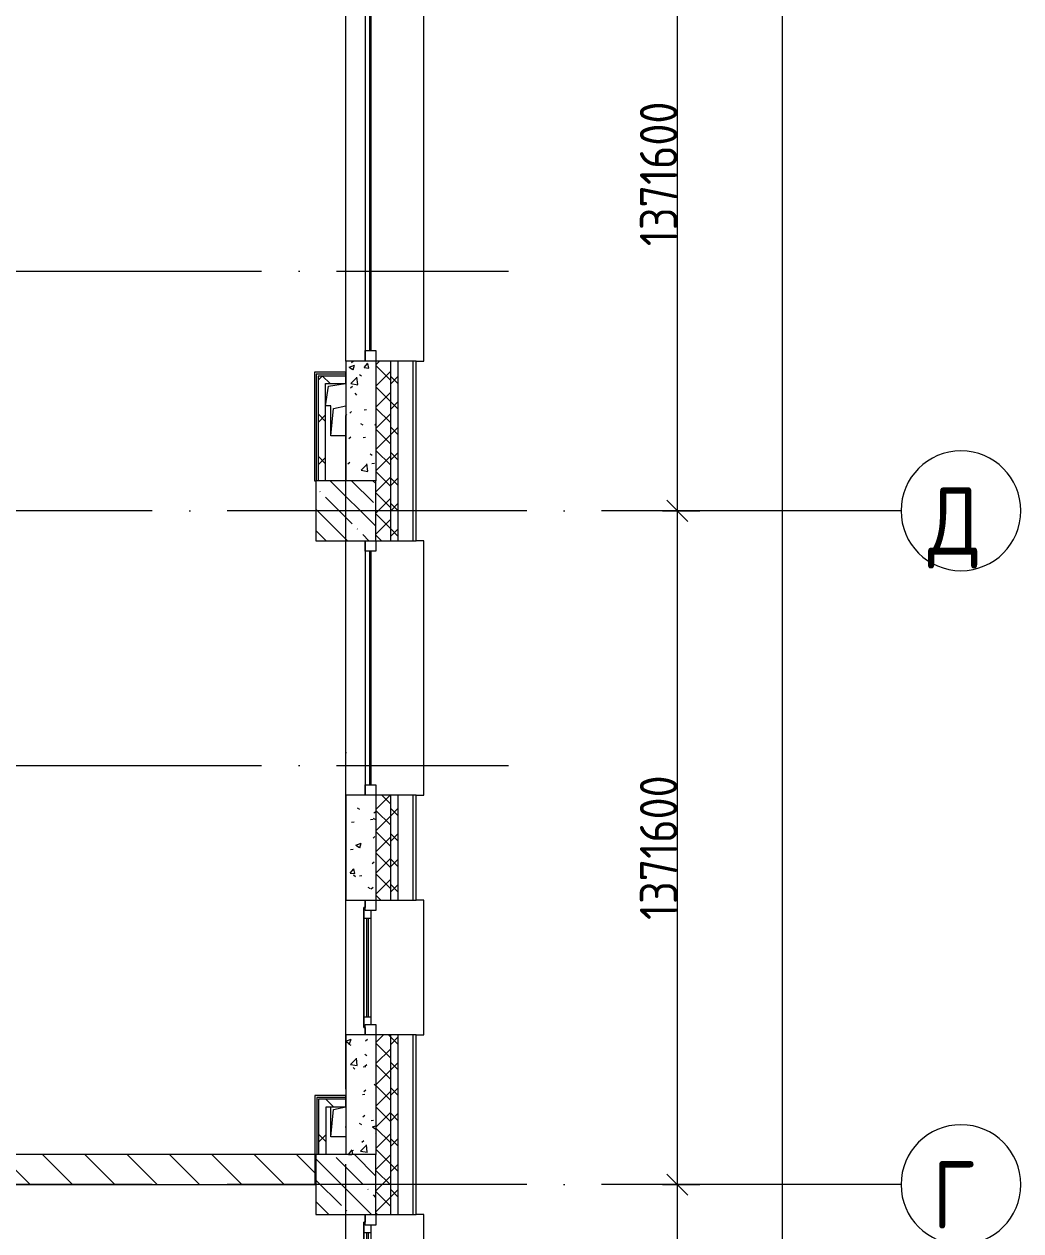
# Model space of a CAD drawing. Header units: millimetres. Extents: x -68946 to 288321, y -402657 to 324925.
# Drawn here: x 178655 to 185311, y -245740 to -237681 of the extents above; entities that cross this region are included whole.
import ezdxf

# ---------------------------------------------------------------- set-up
doc = ezdxf.new("R2010")
doc.units = ezdxf.units.MM
doc.linetypes.add('ADSK_Линия сетки', pattern=[2500, 2000, -250, 0, -250])
doc.layers.get('Defpoints').update_dxf_attribs({"color": 250})
for name, color, linetype, lineweight in [('A-____-____-DIMS', 250, 'Continuous', 9), ('A-DETL-GENF-OTLN', 250, 'Continuous', 5), ('A-FLOR-____-OTLN', 192, 'Continuous', 9), ('A-GLAZ-____-MCUT', 250, 'Continuous', 9), ('A-GLAZ-____-OTLN', 250, 'Continuous', 5), ('A-WALL-____-MCUT', 250, 'Continuous', 13), ('A-WALL-____-PATT', 250, 'Continuous', 13), ('A-WALL-FNSH-MCUT', 250, 'Continuous', 13), ('I-WALL-____-OTLN', 250, 'Continuous', 9), ('S-COLS-____-MCUT', 250, 'Continuous', 25), ('S-COLS-____-OTLN', 250, 'Continuous', 9), ('S-GRID-____-IDEN', 250, 'Continuous', 9), ('S-GRID-____-OTLN', 250, 'Continuous', 9)]:
    doc.layers.add(name, color=color, linetype=linetype, lineweight=lineweight)
doc.styles.add('GOST Common', font='', dxfattribs={"width": 0.9, "height": 350})
doc.styles.add('GOST Common_1', font='', dxfattribs={"width": 0.9, "height": 250})
doc.styles.get('GOST Common').set_extended_font_data('GOST Common')
doc.styles.get('GOST Common_1').set_extended_font_data('GOST Common')
doc.dimstyles.new('ADSK_Основной_2_5_мм_Округление_до_10_мм', dxfattribs={"dimscale": 304.8, "dimtxt": 0.824897, "dimasz": 0.463911, "dimexe": 0.492126, "dimexo": 0.001615, "dimgap": 6.56168e-05, "dimtad": 1, "dimdec": 0, "dimlfac": 304.8, "dimrnd": 10, "dimdsep": 46, "dimtxsty": 'GOST Common_1', "dimblk1": 'OBLIQUE', "dimblk2": 'OBLIQUE', "dimsah": 1, "dimcen": 0.09, "dimdle": 0.492126, "dimazin": 0, "dimtfac": 1, "dimtdec": 4, "dimtix": 1, "dimtmove": 1, "dimatfit": 3, "dimfxl": 1, "dimtvp": 1, "dimtolj": 1, "dimtzin": 0, "dimlwd": 9, "dimlwe": 9, "dimarcsym": 2})
pattern_1 = [(50, (28052.9, -258555.93), (364.36793, -31.8783), [38.1, -419.1]), (355, (28052.9, -258555.93), (-70.48585, 382.1133), [30.48, -335.28]), (100.451, (28083.27, -258558.6), (293.885, 350.2334), [32.38, -356.18]), (46.184, (28052.9, -258454.33), (542.1585, -84.0858), [57.15, -628.65]), (96.636, (28098.1, -258461.34), (474.8049, 494.8554), [48.57, -534.27]), (351.184, (28052.9, -258454.33), (474.8102, 494.85), [45.72, -502.92]), (21, (28103.7, -258479.73), (303.22847, -204.53046), [38.1, -419.1]), (326, (28103.7, -258479.73), (123.6039, 368.376), [30.48, -335.28]), (71.451, (28128.97, -258496.77), (426.8341, 163.8427), [32.38, -356.18]), (37.5, (28052.9, -258555.93), (6.17665, 169.11015), [16.764, -314.452, 16.764, -323.596, -336.55]), (37.5, (28052.9, -258555.93), (6.17665, 169.11015), [-671.576, 16.764, -319.786]), (7.5, (28052.9, -258555.93), (133.63888, 200.3615), [16.764, -177.292, 16.764, -306.832, -128.27]), (7.5, (28052.9, -258555.93), (133.63888, 200.3615), [-517.652, 16.764, -111.506]), (327.5, (27939.62, -258555.93), (271.18182, -11.45836), [16.764, -110.236, 16.764, -379.476, -525.78]), (327.5, (27939.62, -258555.93), (271.18182, -11.45836), [-523.24, 16.764, -509.016]), (317.5, (27888.82, -258555.93), (296.2585, 50.85285), [16.764, -148.336, 16.764, -246.38, -373.38]), (317.5, (27888.82, -258555.93), (296.2585, 50.85285), [-428.244, 16.764, -356.616])]
pattern_2 = [(45, (28052.9, -258555.93), (-141.42136, 141.42136), []), (135, (28052.9, -258555.93), (-141.42136, -141.42136), [])]

# ---------------------------------------------------------------- blocks, each defined once
blk = doc.blocks.new('Окно_СКБ_1Ст1 - 120_Окно_СКБ_1Ст_900_ОК6Л-29019246-АР1_Маркировочный план 3 этажа секция 2_3')
at = {"layer": 'A-GLAZ-____-MCUT'}
for p, q in [((-450, -195), (-450, -125)), ((-450, -125), (-380, -125)), ((-380, -125), (-380, -195)), ((380, -155), (-380, -155)), ((-380, -155), (-380, -195)), ((-330, -205), (-330, -155)), ((330, -205), (330, -155)), ((380, -195), (380, -125)), ((380, -125), (450, -125)), ((380, -195), (380, -155)), ((450, -125), (450, -195)), ((-380, -195), (-450, -195)), ((-380, -195), (-400, -195)), ((-400, -195), (-400, -205)), ((-400, -205), (400, -205)), ((400, -205), (-400, -205)), ((450, -195), (380, -195)), ((400, -195), (380, -195)), ((400, -205), (400, -195))]:
    blk.add_line(p, q, dxfattribs=at)
at = {"layer": 'A-GLAZ-____-MCUT', "lineweight": 5}
for p, q in [((-330, -175), (330, -175)), ((330, -185), (-330, -185))]:
    blk.add_line(p, q, dxfattribs=at)
at = {"layer": 'A-GLAZ-____-OTLN'}
for p, q in [((-450, -195), (-400, -195)), ((400, -195), (450, -195))]:
    blk.add_line(p, q, dxfattribs=at)
blk = doc.blocks.new('Окно_СКБ_2Ст1 - Окно_СКБ_2Ст 3300_ОК2л-29018870-АР1_Маркировочный план 3 этажа секция 2_3')
at = {"layer": 'A-GLAZ-____-MCUT'}
for p, q in [((-1650, -195), (-1650, -125)), ((-1650, -125), (-1580, -125)), ((-1580, -125), (-1580, -195)), ((-820, -155), (-1580, -155)), ((-1580, -155), (-1580, -195)), ((-1530, -205), (-1530, -155)), ((-870, -205), (-870, -155)), ((-820, -195), (-820, -125)), ((-820, -125), (-750, -125)), ((-820, -195), (-820, -155)), ((-750, -125), (-750, -195)), ((1580, -195), (1580, -125)), ((1580, -125), (1650, -125)), ((1650, -125), (1650, -195)), ((-1580, -195), (-1650, -195)), ((-1580, -195), (-1600, -195)), ((-1600, -195), (-1600, -205)), ((-1600, -205), (-800, -205)), ((-800, -205), (-1600, -205)), ((-750, -195), (-820, -195)), ((-800, -195), (-820, -195)), ((-800, -205), (-800, -195)), ((1650, -195), (1580, -195))]:
    blk.add_line(p, q, dxfattribs=at)
at = {"layer": 'A-GLAZ-____-MCUT', "lineweight": 5}
for p, q in [((1580, -155), (-750, -155)), ((-1530, -175), (-870, -175)), ((-870, -185), (-1530, -185)), ((1580, -165), (-750, -165))]:
    blk.add_line(p, q, dxfattribs=at)
at = {"layer": 'A-GLAZ-____-OTLN'}
for p, q in [((-1650, -195), (-1600, -195)), ((-800, -195), (1650, -195))]:
    blk.add_line(p, q, dxfattribs=at)
blk = doc.blocks.new('Окно_СКБ_1Ст1 - 120_Окно_СКБ_1Ст_1700_ОК19Л-V61-АР1_Маркировочный план 3 этажа секция 2_3')
at = {"layer": 'A-GLAZ-____-MCUT'}
for p, q in [((-850, -195), (-850, -125)), ((-850, -125), (-780, -125)), ((-780, -125), (-780, -195)), ((780, -195), (780, -125)), ((780, -125), (850, -125)), ((850, -125), (850, -195)), ((-780, -195), (-850, -195)), ((850, -195), (780, -195))]:
    blk.add_line(p, q, dxfattribs=at)
at = {"layer": 'A-GLAZ-____-MCUT', "lineweight": 5}
for p, q in [((780, -155), (-780, -155)), ((780, -165), (-780, -165))]:
    blk.add_line(p, q, dxfattribs=at)
at = {"layer": 'A-GLAZ-____-OTLN'}
blk.add_line((-850, -195), (850, -195), dxfattribs=at)
blk = doc.blocks.new('WNW_Отлив1 - Отлив_металлический 2-28598290-АР1_Маркировочный план 3 этажа секция 2_3')
at = {"layer": 'A-GLAZ-____-OTLN'}
for p, q in [((1650, 320), (-1650, 320)), ((-1650, 320), (-1650, 270)), ((1650, 270), (1650, 320))]:
    blk.add_line(p, q, dxfattribs=at)
blk = doc.blocks.new('WNW_Отлив1 - Отлив_металлический 2-28595994-АР1_Маркировочный план 3 этажа секция 2_3')
at = {"layer": 'A-GLAZ-____-OTLN'}
for p, q in [((850, 320), (-850, 320)), ((-850, 320), (-850, 270)), ((850, 270), (850, 320))]:
    blk.add_line(p, q, dxfattribs=at)
blk = doc.blocks.new('WNW_Отлив1 - Отлив_металлический 2-28596055-АР1_Маркировочный план 3 этажа секция 2_3')
at = {"layer": 'A-GLAZ-____-OTLN'}
for p, q in [((450, 320), (-450, 320)), ((-450, 320), (-450, 270)), ((450, 270), (450, 320))]:
    blk.add_line(p, q, dxfattribs=at)
blk = doc.blocks.new('BSC_Колонна _Прямоугольная - 400x400-V119-АР1_Маркировочный план 3 этажа секция 2_3')
at = {"layer": 'S-COLS-____-OTLN', "lineweight": 5}
h = blk.add_hatch(dxfattribs=at)
h.set_pattern_fill('FP_94', color=256, style=0, pattern_type=2)
h.set_pattern_definition([(135, (-152749.98, -17625), (-142.56192, -142.56192), []), (135, (-152607.42, -17625), (-142.56192, -142.56192), [252.016, -50.403, 3.353, -47.05])])
h.paths.add_polyline_path([(-200, -200), (200, -200), (200, 200), (-200, 200)])
at = {"layer": 'S-COLS-____-MCUT', "lineweight": 5}
for p, q in [((200, 200), (-200, 200)), ((-200, 200), (-200, -200)), ((200, -200), (200, 200)), ((-200, -200), (200, -200))]:
    blk.add_line(p, q, dxfattribs=at)
blk = doc.blocks.new('BSC_Колонна _Прямоугольная - 400x400-V121-АР1_Маркировочный план 3 этажа секция 2_3')
at = {"layer": 'S-COLS-____-OTLN', "lineweight": 5}
h = blk.add_hatch(dxfattribs=at)
h.set_pattern_fill('FP_96', color=256, style=0, pattern_type=2)
h.set_pattern_definition([(135, (-152749.98, -13125), (-142.56192, -142.56192), []), (135, (-152607.42, -13125), (-142.56192, -142.56192), [252.016, -50.403, 3.353, -47.05])])
h.paths.add_polyline_path([(0, -200), (200, -200), (200, 200), (-200, 200), (-200, -200), (0, -200)])
at = {"layer": 'S-COLS-____-MCUT', "lineweight": 5}
for p, q in [((200, 200), (-200, 200)), ((-200, 200), (-200, -200)), ((200, -200), (200, 200)), ((-200, -200), (200, -200))]:
    blk.add_line(p, q, dxfattribs=at)
blk = doc.blocks.new('_Wn_-As_OpeningMEP_floor__Rectangular - _Wn_-As_OpeningMEP_floor__Rectangular-34851889-АР1_Маркировочный план 3 этажа секция 2_3')
at = {"layer": 'A-DETL-GENF-OTLN', "lineweight": 5}
for p, q in [((-50, -50), (-32.3, 132.3)), ((-32.3, 132.3), (50, 150))]:
    blk.add_line(p, q, dxfattribs=at)
blk = doc.blocks.new('_Wn_-As_OpeningMEP_floor__Rectangular - _Wn_-As_OpeningMEP_floor__Rectangular-V190-АР1_Маркировочный план 3 этажа секция 2_3')
at = {"layer": 'A-DETL-GENF-OTLN', "lineweight": 5}
for p, q in [((-67.5, -24.9), (-48.5, 106)), ((-48.5, 106), (65.3, 124.6))]:
    blk.add_line(p, q, dxfattribs=at)
blk = doc.blocks.new('Ось сетки - Круг_Ø8 мм-39983606-АР1_Маркировочный план 3 этажа секция 2_3')
at = {"layer": 'S-GRID-____-IDEN'}
for start, end in [(360, 180), (180, 360)]:
    blk.add_arc((0, 0), 4, start, end, dxfattribs=at)
blk = doc.blocks.new('_Oblique')
at = {"color": 0, "linetype": 'ByBlock', "lineweight": -2}
blk.add_line((-0.5, -0.5), (0.5, 0.5), dxfattribs=at)
blk = doc.blocks.new('*D4381')
at = {"layer": 'A-____-____-DIMS', "color": 0, "lineweight": 9, "transparency": 16777216}
for p, q in [((183016.9, -250080.9), (183016.9, -245280.9)), ((182917.4, -245430.9), (183166.9, -245430.9)), ((182917.4, -249930.9), (183166.9, -249930.9))]:
    blk.add_line(p, q, dxfattribs=at)
at = {"layer": 'Defpoints', "color": 0, "transparency": 16777216}
for p in [(182916.9, -245430.9), (183016.9, -245430.9), (182916.9, -249930.9)]:
    blk.add_point(p, dxfattribs=at)
at = {"layer": 'A-____-____-DIMS', "color": 0, "lineweight": 9, "transparency": 16777216, "xscale": 141.4, "yscale": 141.4, "zscale": 141.4}
for p, rotation in [((183016.9, -245430.9), 90), ((183016.9, -249930.9), 270)]:
    blk.add_blockref('_Oblique', p, dxfattribs=dict(at, rotation=rotation))
at = {"layer": 'A-____-____-DIMS', "color": 0, "transparency": 16777216, "insert": (182891.8, -247680.9), "char_height": 250, "width": 782.412, "attachment_point": 5, "rotation": 90, "style": 'GOST Common_1'}
blk.add_mtext('\\A1;1371600', dxfattribs=at)
blk = doc.blocks.new('*D4382')
at = {"layer": 'A-____-____-DIMS', "color": 0, "lineweight": 9, "transparency": 16777216}
for p, q in [((183016.9, -245580.9), (183016.9, -240780.9)), ((182917.4, -240930.9), (183166.9, -240930.9)), ((182917.4, -245430.9), (183166.9, -245430.9))]:
    blk.add_line(p, q, dxfattribs=at)
at = {"layer": 'Defpoints', "color": 0, "transparency": 16777216}
for p in [(182916.9, -240930.9), (183016.9, -240930.9), (182916.9, -245430.9)]:
    blk.add_point(p, dxfattribs=at)
at = {"layer": 'A-____-____-DIMS', "color": 0, "lineweight": 9, "transparency": 16777216, "xscale": 141.4, "yscale": 141.4, "zscale": 141.4}
for p, rotation in [((183016.9, -240930.9), 90), ((183016.9, -245430.9), 270)]:
    blk.add_blockref('_Oblique', p, dxfattribs=dict(at, rotation=rotation))
at = {"layer": 'A-____-____-DIMS', "color": 0, "transparency": 16777216, "insert": (182891.8, -243180.9), "char_height": 250, "width": 782.412, "attachment_point": 5, "rotation": 90, "style": 'GOST Common_1'}
blk.add_mtext('\\A1;1371600', dxfattribs=at)
blk = doc.blocks.new('*D4383')
at = {"layer": 'A-____-____-DIMS', "color": 0, "lineweight": 9, "transparency": 16777216}
for p, q in [((183016.9, -241080.9), (183016.9, -236280.9)), ((182917.4, -236430.9), (183166.9, -236430.9)), ((182917.4, -240930.9), (183166.9, -240930.9))]:
    blk.add_line(p, q, dxfattribs=at)
at = {"layer": 'Defpoints', "color": 0, "transparency": 16777216}
for p in [(182916.9, -236430.9), (183016.9, -236430.9), (182916.9, -240930.9)]:
    blk.add_point(p, dxfattribs=at)
at = {"layer": 'A-____-____-DIMS', "color": 0, "lineweight": 9, "transparency": 16777216, "xscale": 141.4, "yscale": 141.4, "zscale": 141.4}
for p, rotation in [((183016.9, -236430.9), 90), ((183016.9, -240930.9), 270)]:
    blk.add_blockref('_Oblique', p, dxfattribs=dict(at, rotation=rotation))
at = {"layer": 'A-____-____-DIMS', "color": 0, "transparency": 16777216, "insert": (182891.8, -238680.9), "char_height": 250, "width": 782.412, "attachment_point": 5, "rotation": 90, "style": 'GOST Common_1'}
blk.add_mtext('\\A1;1371600', dxfattribs=at)
blk = doc.blocks.new('*D4421')
at = {"layer": 'A-____-____-DIMS', "color": 0, "lineweight": 9, "transparency": 16777216}
for p, q in [((183716.9, -199630.9), (183716.9, -258680.9)), ((183816.3, -199780.9), (183566.9, -199780.9)), ((183816.3, -258530.9), (183566.9, -258530.9))]:
    blk.add_line(p, q, dxfattribs=at)
at = {"layer": 'Defpoints', "color": 0, "transparency": 16777216}
for p in [(183816.8, -199780.9), (183716.9, -258530.9), (183816.8, -258530.9)]:
    blk.add_point(p, dxfattribs=at)
at = {"layer": 'A-____-____-DIMS', "color": 0, "lineweight": 9, "transparency": 16777216, "xscale": 141.4, "yscale": 141.4, "zscale": 141.4}
for p, rotation in [((183716.9, -199780.9), 90), ((183716.9, -258530.9), 270)]:
    blk.add_blockref('_Oblique', p, dxfattribs=dict(at, rotation=rotation))
at = {"layer": 'A-____-____-DIMS', "color": 0, "transparency": 16777216, "insert": (183591.8, -229155.9), "char_height": 250, "width": 946.054, "attachment_point": 5, "rotation": 90, "style": 'GOST Common_1'}
blk.add_mtext('\\A1;17907000', dxfattribs=at)

msp = doc.modelspace()

# ---------------------------------------------------------------- hatches: boundary and pattern name
at = {"layer": 'A-WALL-____-PATT', "lineweight": 15}
h = msp.add_hatch(dxfattribs=at)
h.set_pattern_fill('FP_48', color=256, style=0, pattern_type=2)
h.set_pattern_definition([(135, (28052.9, -258555.93), (-84.85281, -84.85281), []), (225, (28052.9, -258555.93), (84.85281, -84.85281), [])])
h.paths.add_polyline_path([(181102.9057, -258830.9286), (181152.9057, -258830.6117), (181152.9057, -257930.9292), (181102.9057, -257930.9292), (181102.9057, -258734.6739)])
h.paths.add_polyline_path([(181152.9057, -256230.9292), (181152.9057, -255530.9292), (181102.9057, -255530.9292), (181102.9057, -256230.9292)])
h.paths.add_polyline_path([(181102.9057, -254630.9292), (181152.9057, -254630.9292), (181152.9057, -253430.9292), (181102.9057, -253430.9292), (181102.9057, -254230.9286)])
h.paths.add_polyline_path([(181102.9057, -250130.9292), (181152.9057, -250130.9292), (181152.9057, -248930.9292), (181102.9057, -248930.9292), (181102.9057, -250016.8744)])
h.paths.add_polyline_path([(181102.9057, -247230.9292), (181152.9057, -247230.9292), (181152.9057, -246530.9292), (181102.9057, -246530.9292)])
h.paths.add_polyline_path([(181102.9057, -245630.9286), (181152.9057, -245630.9286), (181152.9057, -244430.9292), (181102.9057, -244430.9292), (181102.9057, -245230.9286)])
h.paths.add_polyline_path([(181152.9057, -243530.9292), (181152.9057, -242830.9292), (181102.9057, -242830.9292), (181102.9057, -243530.9292)])
h.paths.add_polyline_path([(181102.9057, -241130.9292), (181152.9057, -241130.9292), (181152.9057, -239930.9292), (181102.9057, -239930.9292), (181102.9057, -240730.9286)])
h.paths.add_polyline_path([(181102.9057, -236630.9292), (181152.9057, -236630.9286), (181152.9057, -235430.9292), (181102.9057, -235430.9292), (181102.9057, -236230.9286)])
h.paths.add_polyline_path([(181102.9057, -232130.9292), (181152.9057, -232130.9292), (181152.9057, -230930.9292), (181102.9057, -230930.9292), (181102.9057, -231730.9286)])
h.paths.add_polyline_path([(181152.9057, -229230.9292), (181152.9057, -228530.9292), (181102.9057, -228530.9292), (181102.9057, -229230.9292)])
h.paths.add_polyline_path([(181102.9057, -227630.9292), (181152.9057, -227630.9292), (181152.9057, -226430.9292), (181102.9057, -226430.9292), (181102.9057, -227230.9286)])
h.paths.add_polyline_path([(181152.9057, -223130.9292), (181152.9057, -221930.9292), (181102.9057, -221930.9292), (181102.9057, -223130.9292)])
h.paths.add_polyline_path([(181102.9057, -218630.9292), (181152.9057, -218630.9292), (181152.9057, -217430.9286), (181102.9057, -217430.9286), (181102.9057, -217830.9286)])
h.paths.add_polyline_path([(181102.9057, -216530.9286), (181152.9057, -216530.9286), (181152.9057, -215830.9286), (181102.9057, -215830.9286), (181102.9057, -216130.928)])
h.paths.add_polyline_path([(181102.9057, -214130.9286), (181152.9057, -214130.9286), (181152.9057, -212930.9286), (181102.9057, -212930.9286), (181102.9057, -213520.9292)])
h.paths.add_polyline_path([(181102.9057, -211230.9286), (181152.9057, -211230.9286), (181152.9057, -210530.9292), (181102.9057, -210530.9292), (181102.9057, -210830.9286)])
h.paths.add_polyline_path([(181102.9057, -209630.9292), (181152.9057, -209630.9292), (181152.9057, -208430.9292), (181102.9057, -208430.9292)])
h.paths.add_polyline_path([(181102.9057, -205130.9292), (181152.9057, -205130.9292), (181152.9057, -203930.9292), (181102.9057, -203930.9292), (181102.9057, -204730.9286)])
h.paths.add_polyline_path([(181152.9057, -200630.9292), (181152.9057, -199480.9286), (181102.9057, -199480.9286), (181102.9057, -200630.9292)])
h = msp.add_hatch(dxfattribs=at)
h.set_pattern_fill('FP_49', color=256, style=0, pattern_type=2)
h.set_pattern_definition([(45, (28052.91, -258555.93), (-70.71068, 70.71068), []), (135, (28052.91, -258555.93), (-70.71068, -70.71068), [])])
h.paths.add_polyline_path([(181002.9057, -258730.9286), (181102.9057, -258730.9286), (181102.9057, -257930.9292), (181002.9057, -257930.9292), (181002.9057, -258530.9286)])
h.paths.add_polyline_path([(181002.9057, -256230.9292), (181102.9057, -256230.9292), (181102.9057, -255530.9292), (181002.9057, -255530.9292)])
h.paths.add_polyline_path([(181102.9057, -254630.9292), (181102.9057, -253430.9292), (181002.9057, -253430.9292), (181002.9057, -254630.9292)])
h.paths.add_polyline_path([(181102.9057, -250130.9292), (181102.9057, -248930.9292), (181002.9057, -248930.9292), (181002.9057, -250130.9292)])
h.paths.add_polyline_path([(181102.9057, -247230.9292), (181102.9057, -246530.9292), (181002.9057, -246530.9292), (181002.9057, -247230.9292)])
h.paths.add_polyline_path([(181002.9057, -245630.9286), (181102.9057, -245630.9286), (181102.9057, -244430.9292), (181002.9057, -244430.9292), (181002.9057, -245230.9286)])
h.paths.add_polyline_path([(181085.7461, -243530.9292), (181102.9057, -243530.9292), (181102.9057, -242830.9292), (181002.9057, -242830.9292), (181002.9057, -243530.9292)])
h.paths.add_polyline_path([(181102.9057, -241130.9292), (181102.9057, -239930.9292), (181002.9057, -239930.9292), (181002.9057, -241130.9292)])
h.paths.add_polyline_path([(181002.9057, -236630.9292), (181102.9057, -236630.9292), (181102.9057, -235430.9292), (181002.9057, -235430.9292), (181002.9057, -236230.9286)])
h.paths.add_polyline_path([(181002.9057, -232130.9292), (181102.9057, -232130.9292), (181102.9057, -230930.9292), (181002.9057, -230930.9292), (181002.9057, -231730.9286)])
h.paths.add_polyline_path([(181002.9057, -229230.9292), (181102.9057, -229230.9292), (181102.9057, -228530.9292), (181002.9057, -228530.9292), (181002.9057, -229168.7475)])
h.paths.add_polyline_path([(181102.9057, -227630.9292), (181102.9057, -226430.9292), (181002.9057, -226430.9292), (181002.9057, -227630.9292)])
h.paths.add_polyline_path([(181102.9057, -223130.9292), (181102.9057, -221930.9292), (181002.9057, -221930.9292), (181002.9057, -223130.9292)])
h.paths.add_polyline_path([(181002.9057, -218630.9292), (181102.9057, -218630.9292), (181102.9057, -217430.9286), (181002.9057, -217430.9286), (181002.9057, -217830.9286)])
h.paths.add_polyline_path([(181102.9057, -216530.9286), (181102.9057, -215830.9286), (181002.9057, -215830.9286), (181002.9057, -216530.9286)])
h.paths.add_polyline_path([(181002.9057, -214130.9286), (181102.9057, -214130.9286), (181102.9057, -212930.9286), (181002.9057, -212930.9286), (181002.9057, -213520.9292)])
h.paths.add_polyline_path([(181002.9057, -211230.9286), (181102.9057, -211230.9286), (181102.9057, -210530.9292), (181002.9057, -210530.9292), (181002.9057, -210830.9286)])
h.paths.add_polyline_path([(181102.9057, -209630.9292), (181102.9057, -208430.9292), (181002.9057, -208430.9292), (181002.9057, -209630.9292)])
h.paths.add_polyline_path([(181002.9057, -205130.9292), (181102.9057, -205130.9292), (181102.9057, -203930.9292), (181002.9057, -203930.9292), (181002.9057, -204730.9286)])
h.paths.add_polyline_path([(181102.9057, -200630.9292), (181102.9057, -199580.9286), (181002.9057, -199580.9286), (181002.9057, -200630.9292)])
h = msp.add_hatch(dxfattribs=at)
h.set_pattern_fill('FP_124', color=256, style=0, pattern_type=2)
h.set_pattern_definition(pattern_1)
h.paths.add_polyline_path([(181002.8838, -240730.9286), (181002.9057, -240730.9286), (181002.8838, -239930.9292), (180802.9057, -239930.9292), (180802.9057, -240730.9286), (180947.5197, -240730.9286)])
h = msp.add_hatch(dxfattribs=at)
h.set_pattern_fill('FP_52', color=256, style=0, pattern_type=2)
h.set_pattern_definition(pattern_2)
h.paths.add_polyline_path([(180802.8848, -240080.9286), (180802.9057, -240080.5733), (180802.8848, -240030.9286), (180617.9057, -240030.9286), (180617.9057, -240080.9286), (180667.9057, -240080.9286)])
h = msp.add_hatch(dxfattribs=at)
h.set_pattern_fill('FP_52', color=256, style=0, pattern_type=2)
h.set_pattern_definition(pattern_2)
h.paths.add_polyline_path([(180667.9057, -240730.9286), (180667.8848, -240080.9286), (180617.9057, -240080.9286), (180617.9057, -240730.9286)])
h = msp.add_hatch(dxfattribs=at)
h.set_pattern_fill('FP_124', color=256, style=0, pattern_type=2)
h.set_pattern_definition(pattern_1)
h.paths.add_polyline_path([(180947.5197, -245230.9286), (181002.9057, -245230.9286), (181002.8838, -244430.9292), (180802.9057, -244430.9292), (180802.9057, -245230.9286), (180904.7252, -245230.9286)])
h.paths.add_polyline_path([(180892.3617, -243530.9292), (181002.9057, -243530.9292), (181002.8838, -242830.9292), (180802.9057, -242830.9292), (180802.9057, -243530.9292), (180891.5519, -243530.9292)])
h = msp.add_hatch(dxfattribs=at)
h.set_pattern_fill('FP_52', color=256, style=0, pattern_type=2)
h.set_pattern_definition(pattern_2)
h.paths.add_polyline_path([(180702.9057, -244910.9246), (180802.8838, -244910.9246), (180802.8844, -244860.9246), (180620.9057, -244860.9246), (180620.9057, -244910.9246), (180670.9057, -244910.9246)])
h = msp.add_hatch(dxfattribs=at)
h.set_pattern_fill('FP_52', color=256, style=0, pattern_type=2)
h.set_pattern_definition(pattern_2)
h.paths.add_polyline_path([(180670.9057, -245230.9286), (180670.9057, -244910.9246), (180620.9057, -244910.9246), (180620.9057, -245230.9286)])
h = msp.add_hatch(dxfattribs=at)
h.set_pattern_fill('FP_1', color=256, style=0, pattern_type=2)
h.set_pattern_definition([(135, (28052.9, -258555.93), (-141.42136, -141.42136), [])])
h.paths.add_polyline_path([(179595.9167, -245430.9246), (180597.8838, -245430.9246), (180597.8838, -245230.9246), (173502.8838, -245230.9246), (173502.8838, -245430.9246), (176892.7107, -245430.9246)])

# ---------------------------------------------------------------- linework, layer by layer
at = {"layer": 'A-FLOR-____-OTLN', "lineweight": 5}
for p, q in [((180702.8844, -240230.5733), (180667.9057, -240230.5733)), ((180702.8844, -240430.5733), (180702.8844, -240230.5733)), ((180802.8844, -240430.5733), (180702.8844, -240430.5733)), ((180702.9057, -245110.9246), (180702.9057, -244910.9246)), ((180802.9057, -245110.9246), (180702.9057, -245110.9246)), ((180602.8838, -245430.9246), (180597.8838, -245430.9246))]:
    msp.add_line(p, q, dxfattribs=at)
at = {"layer": 'A-WALL-____-MCUT', "color": 7, "lineweight": 15}
for p, q in [((180802.9057, -239930.9292), (180802.9057, -240730.9286)), ((181002.9057, -239930.9292), (180802.9057, -239930.9292)), ((181002.9057, -239930.9292), (181002.9057, -240730.9286)), ((181152.9057, -239930.9292), (181102.9057, -239930.9292)), ((181102.9057, -241130.9292), (181102.9057, -239930.9292)), ((181152.9057, -241130.9292), (181152.9057, -239930.9292)), ((180617.9057, -240030.9286), (180617.9057, -240730.9286)), ((180802.9057, -240030.9286), (180617.9057, -240030.9286)), ((180802.9057, -240080.9286), (180802.9057, -240030.9286)), ((180667.9057, -240730.9286), (180667.9057, -240080.9286)), ((180667.9057, -240080.9286), (180802.9057, -240080.9286)), ((181102.9057, -241130.9292), (181152.9057, -241130.9292)), ((180802.9057, -242830.9292), (180802.9057, -243530.9292)), ((181002.9057, -242830.9292), (180802.9057, -242830.9292)), ((181002.9057, -242830.9292), (181002.9057, -243530.9292)), ((181152.9057, -242830.9292), (181102.9057, -242830.9292)), ((181102.9057, -243530.9292), (181102.9057, -242830.9292)), ((181152.9057, -243530.9292), (181152.9057, -242830.9292)), ((180802.9057, -243530.9292), (181002.9057, -243530.9292)), ((181102.9057, -243530.9292), (181152.9057, -243530.9292)), ((180802.9057, -244430.9292), (180802.9057, -245230.9286)), ((181002.9057, -244430.9292), (180802.9057, -244430.9292)), ((181002.9057, -244430.9292), (181002.9057, -245230.9286)), ((181152.9057, -244430.9292), (181102.9057, -244430.9292)), ((181102.9057, -245630.9292), (181102.9057, -244430.9292)), ((181152.9057, -245630.9292), (181152.9057, -244430.9292)), ((180620.9057, -244860.9246), (180620.9057, -245230.9286)), ((180802.8844, -244860.9246), (180620.9057, -244860.9246)), ((180802.8844, -244910.9246), (180802.8844, -244860.9246)), ((180670.9057, -245230.9286), (180670.9057, -244910.9246)), ((180670.9057, -244910.9246), (180802.8844, -244910.9246)), ((180597.8838, -245230.9246), (173512.8838, -245230.928)), ((180597.8838, -245430.9246), (180597.8838, -245230.9246)), ((173512.8838, -245430.928), (180597.8838, -245430.9246)), ((181102.9057, -245630.9292), (181152.9057, -245630.9292))]:
    msp.add_line(p, q, dxfattribs=at)
at = {"layer": 'A-WALL-____-MCUT', "color": 10, "lineweight": 15}
for p, q in [((181102.9057, -239930.9292), (181002.9057, -239930.9292)), ((181252.9057, -239930.9292), (181152.9057, -239930.9292)), ((181002.9057, -241130.9292), (181102.9057, -241130.9292)), ((181152.9057, -241130.9292), (181252.9057, -241130.9292)), ((181102.9057, -242830.9292), (181002.9057, -242830.9292)), ((181252.9057, -242830.9292), (181152.9057, -242830.9292)), ((181002.9057, -243530.9292), (181102.9057, -243530.9292)), ((181152.9057, -243530.9292), (181252.9057, -243530.9292)), ((181102.9057, -244430.9292), (181002.9057, -244430.9292)), ((181252.9057, -244430.9292), (181152.9057, -244430.9292)), ((181002.9057, -245630.9292), (181102.9057, -245630.9292)), ((181152.9057, -245630.9292), (181252.9057, -245630.9292))]:
    msp.add_line(p, q, dxfattribs=at)
at = {"layer": 'A-WALL-____-MCUT', "lineweight": 15}
for p, q in [((181252.9057, -241130.9292), (181252.9057, -239930.9292)), ((180605.4057, -240018.4286), (180605.4057, -240730.9286)), ((180802.9057, -240018.4286), (180605.4057, -240018.4286)), ((181252.9057, -243530.9292), (181252.9057, -242830.9292)), ((181252.9057, -245630.9292), (181252.9057, -244430.9292)), ((180608.4057, -244848.4246), (180608.4057, -245230.9286)), ((180802.8844, -244848.4246), (180608.4057, -244848.4246))]:
    msp.add_line(p, q, dxfattribs=at)
at = {"layer": 'A-WALL-FNSH-MCUT', "lineweight": 15}
for p, q in [((181272.9057, -239930.9292), (181252.9057, -239930.9292)), ((181272.9057, -241130.9292), (181272.9057, -239930.9292)), ((180592.9057, -240005.9286), (180592.9057, -240730.9286)), ((180802.9057, -240005.9286), (180592.9057, -240005.9286)), ((180802.9057, -240030.9286), (180802.9057, -240005.9286)), ((180592.9057, -240730.9286), (180602.8838, -240730.9286)), ((181252.9057, -241130.9292), (181272.9057, -241130.9292)), ((181272.9057, -242830.9292), (181252.9057, -242830.9292)), ((181272.9057, -243530.9292), (181272.9057, -242830.9292)), ((181252.9057, -243530.9292), (181272.9057, -243530.9292)), ((181272.9057, -244430.9292), (181252.9057, -244430.9292)), ((181272.9057, -245630.9292), (181272.9057, -244430.9292)), ((180595.9057, -244835.9246), (180595.9057, -245230.9286)), ((180802.8844, -244835.9246), (180595.9057, -244835.9246)), ((180802.8844, -244860.9246), (180802.8844, -244835.9246)), ((180595.9057, -245230.9286), (180602.8838, -245230.9286)), ((181252.9057, -245630.9292), (181272.9057, -245630.9292))]:
    msp.add_line(p, q, dxfattribs=at)
at = {"layer": 'I-WALL-____-OTLN', "lineweight": 15}
for p, q in [((180802.9057, -239930.9292), (180802.9057, -236630.9286)), ((180802.9057, -242830.9292), (180802.9057, -241130.9286)), ((180802.9057, -244430.9292), (180802.9057, -243530.9292)), ((180802.9057, -246530.9292), (180802.9057, -245630.9292))]:
    msp.add_line(p, q, dxfattribs=at)
at = {"layer": 'S-GRID-____-OTLN', "linetype": 'ADSK_Линия сетки'}
for p, q in [((180802.9057, -262294.7685), (180802.9057, -197353.9241)), ((93236.8325, -239330.9286), (181888.5828, -239330.9286)), ((184510.8783, -240930.9286), (127372.9057, -240930.9286)), ((93236.8325, -242630.9286), (181888.5828, -242630.9286)), ((184510.8783, -245430.9286), (127372.9057, -245430.9286))]:
    msp.add_line(p, q, dxfattribs=at)

# ---------------------------------------------------------------- block references
at = {"layer": 'A-GLAZ-____-OTLN', "rotation": 269.9999999999999}
for name, p in [('Окно_СКБ_2Ст1 - Окно_СКБ_2Ст 3300_ОК2л-29018870-АР1_Маркировочный план 3 этажа секция 2_3', (181127.9057, -238280.9292)), ('WNW_Отлив1 - Отлив_металлический 2-28598290-АР1_Маркировочный план 3 этажа секция 2_3', (181002.9057, -238280.9292)), ('Окно_СКБ_1Ст1 - 120_Окно_СКБ_1Ст_1700_ОК19Л-V61-АР1_Маркировочный план 3 этажа секция 2_3', (181127.9057, -241980.9292)), ('WNW_Отлив1 - Отлив_металлический 2-28595994-АР1_Маркировочный план 3 этажа секция 2_3', (181002.9057, -241980.9292)), ('Окно_СКБ_1Ст1 - 120_Окно_СКБ_1Ст_900_ОК6Л-29019246-АР1_Маркировочный план 3 этажа секция 2_3', (181127.9057, -243980.9292)), ('WNW_Отлив1 - Отлив_металлический 2-28596055-АР1_Маркировочный план 3 этажа секция 2_3', (181002.9057, -243980.9292)), ('Окно_СКБ_1Ст1 - 120_Окно_СКБ_1Ст_900_ОК6Л-29019246-АР1_Маркировочный план 3 этажа секция 2_3', (181127.9057, -246080.9292)), ('WNW_Отлив1 - Отлив_металлический 2-28596055-АР1_Маркировочный план 3 этажа секция 2_3', (181002.9057, -246080.9292))]:
    msp.add_blockref(name, p, dxfattribs=at)
at = {"layer": 'A-GLAZ-____-OTLN'}
for name, p in [('_Wn_-As_OpeningMEP_floor__Rectangular - _Wn_-As_OpeningMEP_floor__Rectangular-V190-АР1_Маркировочный план 3 этажа секция 2_3', (180735.3848, -240205.5733)), ('_Wn_-As_OpeningMEP_floor__Rectangular - _Wn_-As_OpeningMEP_floor__Rectangular-34851889-АР1_Маркировочный план 3 этажа секция 2_3', (180752.8844, -240380.5733)), ('_Wn_-As_OpeningMEP_floor__Rectangular - _Wn_-As_OpeningMEP_floor__Rectangular-34851889-АР1_Маркировочный план 3 этажа секция 2_3', (180752.9057, -245060.9246))]:
    msp.add_blockref(name, p, dxfattribs=at)
at = {"layer": 'S-COLS-____-OTLN', "lineweight": 5}
for name, p in [('BSC_Колонна _Прямоугольная - 400x400-V119-АР1_Маркировочный план 3 этажа секция 2_3', (180802.8838, -240930.9286)), ('BSC_Колонна _Прямоугольная - 400x400-V121-АР1_Маркировочный план 3 этажа секция 2_3', (180802.8838, -245430.9286))]:
    msp.add_blockref(name, p, dxfattribs=at)
at = {"layer": 'S-GRID-____-IDEN', "xscale": 99.99999999999993, "yscale": 99.99999999999993, "zscale": 99.99999999999993, "rotation": 89.99999999999982}
for p in [(184910.8783, -240930.9286), (184910.8783, -245430.9286)]:
    msp.add_blockref('Ось сетки - Круг_Ø8 мм-39983606-АР1_Маркировочный план 3 этажа секция 2_3', p, dxfattribs=at)

# ---------------------------------------------------------------- texts
at = {"layer": 'S-GRID-____-IDEN', "color": 18, "true_color": 0x000000, "char_height": 450, "attachment_point": 1, "style": 'GOST Common'}
for s, insert, width in [('\\fGOST Common|b0|i0|c204|p34|;\\W.9;Д', (184690.7512, -240773.703), 346.329), ('\\fGOST Common|b0|i0|c204|p34|;\\W.9;Г', (184720.4512, -245273.703), 274.177125)]:
    msp.add_mtext(s, dxfattribs=dict(at, insert=insert, width=width))

# ---------------------------------------------------------------- dimensions: what is measured, and where the dimension line sits
at = {"layer": 'A-____-____-DIMS'}
for base, p1, p2, override, picture, middle in [((183716.8556, -258530.9286), (183816.8405, -199780.9286), (183816.8405, -258530.9286), {"dimpost": '<>', "dimfxl": 58750}, '*D4421', (183591.8356, -229155.9286)), ((183016.8556, -236430.9286), (182916.8707, -240930.9286), (182916.8707, -236430.9286), {"dimpost": '<>', "dimfxl": 4500}, '*D4383', (182891.8356, -238680.9286)), ((183016.8556, -240930.9286), (182916.8707, -245430.9286), (182916.8707, -240930.9286), {"dimpost": '<>', "dimfxl": 4500}, '*D4382', (182891.8356, -243180.9286)), ((183016.8556, -245430.9286), (182916.8707, -249930.9286), (182916.8707, -245430.9286), {"dimpost": '<>', "dimfxl": 4500}, '*D4381', (182891.8356, -247680.9286))]:
    dim = msp.add_linear_dim(base=base, p1=p1, p2=p2, angle=90, dimstyle='ADSK_Основной_2_5_мм_Округление_до_10_мм', override=override, dxfattribs=at)
    dim.commit()
    dim.dimension.update_dxf_attribs({"geometry": picture, "text_midpoint": middle})

doc.saveas('drawing.dxf')
